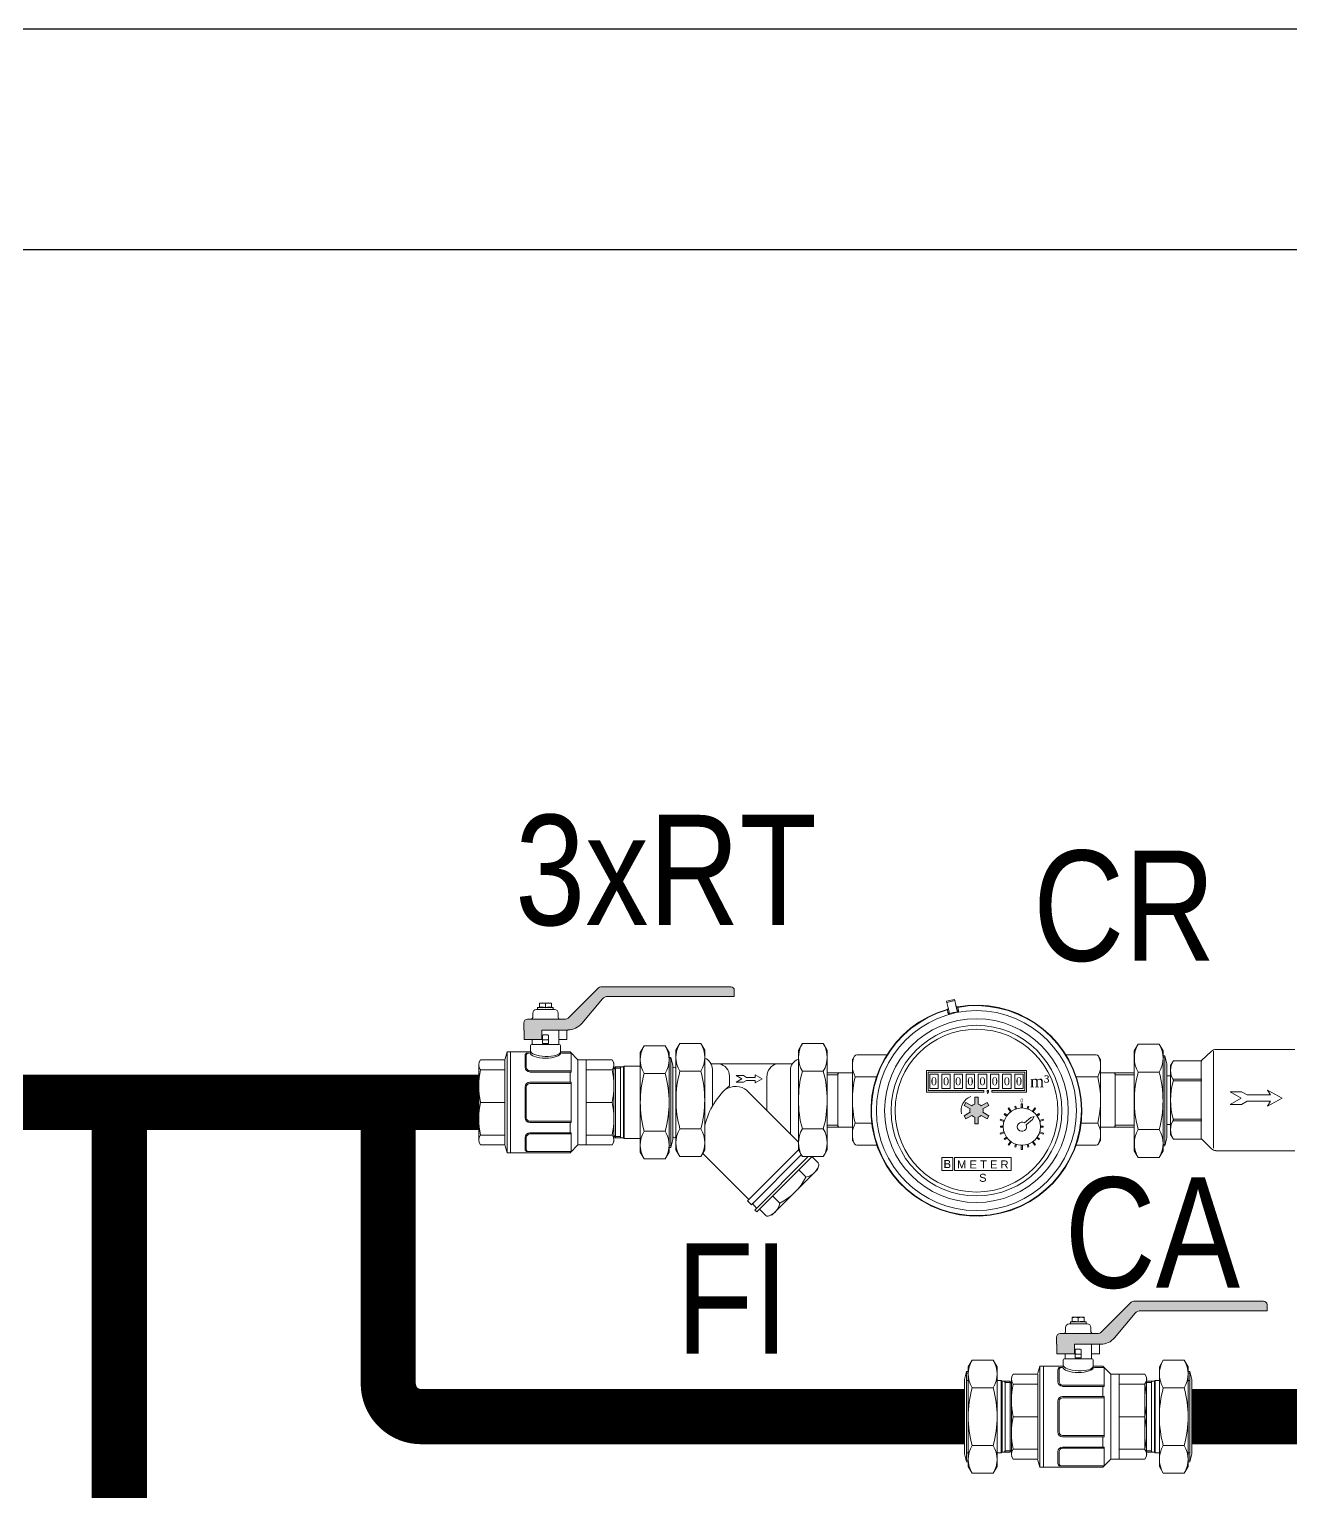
# Model space of a CAD drawing. Extents: x 2569 to 19597, y 1825 to 16548.
# Drawn here: x 16398 to 17542, y 11726 to 13052 of the extents above; entities that cross this region are included whole.
import ezdxf

# ---------------------------------------------------------------- set-up
doc = ezdxf.new("R2010")
doc.units = 0
doc.linetypes.add('AM_ISO08W050', pattern=[18, 12, -1.5, 3, -1.5])
for name, color, linetype, lineweight in [('SAN-MC-COLD WATER', 5, 'Continuous', 30), ('SAN-MC-RAIN WATER', 106, 'PLUVIALA_LINE', 13), ('SAN-MC-TEXT', 7, 'Continuous', 5), ('SAN-MC-VALVE', 7, 'Continuous', 5)]:
    doc.layers.add(name, color=color, linetype=linetype, lineweight=lineweight)
doc.styles.get("Standard").update_dxf_attribs({"font": 'arial.ttf'})
doc.styles.add('Text 100', font='ARIALN.TTF', dxfattribs={"height": 100})
doc.linetypes.add('PLUVIALA_LINE', pattern='A,300,-100,["P",Standard,S=0.5,R=0,X=-2,Y=-1],-120', length=520)

# ---------------------------------------------------------------- blocks, each defined once
blk = doc.blocks.new('A$C94b1f365')
at = {"layer": 'SAN-MC-VALVE', "lineweight": 5}
h = blk.add_hatch(color=1, dxfattribs=at)
h.dxf.hatch_style = 1
h.paths.add_polyline_path([(41.1, 56.9), (40.8, 72.2), (41.1, 73.4), (41.5, 74.1), (42.2, 74.8), (42.5, 75), (43.3, 75.3), (44.1, 75.4), (78.6, 75.4), (79.9, 75.7), (81, 76.4), (108.4, 103.9), (109.5, 104.6), (110.7, 104.8), (228.4, 104.8), (230.7, 103.9), (231.6, 101.6), (231.6, 96.1), (117, 96.1), (115.5, 95.9), (114.3, 95.5), (113, 94.8), (112, 93.8), (93.3, 71.5), (90.6, 68.9), (89.3, 68), (87.7, 67.2), (85.2, 66.3), (82.8, 65.8), (80.8, 65.6), (57.1, 65.6), (57.1, 56.9)])
h = blk.add_hatch(color=5, dxfattribs=at)
h.dxf.hatch_style = 1
h.paths.add_polyline_path([(462.5, -2.8), (460.9, -0.1), (455.5, -3.2, 0.131031), (452.8, -1.6), (452.8, 4.6), (449.7, 4.6), (449.7, -1.6, 0.131031), (447, -3.2), (441.6, -0.1), (440, -2.8), (445.4, -5.9, 0.131031), (445.4, -9), (440, -12.2), (441.6, -14.9), (447, -11.8, 0.131031), (449.7, -13.3), (449.7, -19.6), (452.8, -19.6), (452.8, -13.3, 0.131031), (455.5, -11.8), (460.9, -14.9), (462.5, -12.2), (457.1, -9, 0.131031), (457.1, -5.9)])
at = {"layer": 'SAN-MC-VALVE', "linetype": 'Continuous', "lineweight": 5}
for p, q in [((81, 76.4), (108.4, 103.9)), ((112, 93.8), (93.3, 71.5)), ((110.7, 104.8), (228.4, 104.8)), ((117, 96.1), (231.6, 96.1)), ((231.3, 96.1), (231.6, 96.4)), ((231.6, 96.1), (231.6, 101.6)), ((49, 77.1), (49, 80.9)), ((52.2, 84.2), (68.6, 84.2)), ((55, 86.3), (53.3, 85.9)), ((53.3, 85.9), (67.5, 85.9)), ((53.3, 84.4), (53.3, 85.9)), ((53.5, 84.2), (53.3, 84.4)), ((54.3, 84.2), (53.5, 84.4)), ((53.5, 84.4), (53.5, 84.2)), ((55.8, 84.2), (54.3, 84.4)), ((54.3, 84.4), (54.3, 84.2)), ((55, 86.3), (55, 90.1)), ((55, 90.1), (65.8, 90.1)), ((55.8, 84.4), (55.8, 84.2)), ((58, 84.2), (55.9, 84.4)), ((60.4, 84.2), (58, 84.4)), ((58, 84.4), (58, 84.2)), ((60.4, 85.9), (60.4, 89.7)), ((60.4, 84.4), (60.4, 84.2)), ((62.8, 84.2), (60.4, 84.4)), ((65, 84.2), (62.8, 84.4)), ((62.8, 84.4), (62.8, 84.2)), ((66.5, 84.2), (65, 84.4)), ((65, 84.4), (65, 84.2)), ((65.8, 86.3), (65.8, 90.1)), ((65.8, 86.3), (67.5, 85.9)), ((67.3, 84.2), (66.5, 84.4)), ((66.5, 84.4), (66.5, 84.2)), ((67.5, 84.2), (67.3, 84.4)), ((67.3, 84.4), (67.3, 84.2)), ((67.5, 84.2), (67.5, 85.9)), ((71.8, 77.1), (71.8, 80.9)), ((40.8, 65.6), (40.8, 72.2)), ((44.1, 75.4), (78.6, 75.4)), ((41.1, 65.6), (40.8, 65.6)), ((41.1, 65.6), (41.1, 56.9)), ((41.1, 56.9), (57.1, 56.9)), ((48.4, 52.6), (48.4, 56.9)), ((57.1, 56.9), (57.1, 65.6)), ((57.1, 65.6), (80.8, 65.6)), ((57.7, 53.4), (57.7, 60.5)), ((57.7, 53.4), (63.1, 53.4)), ((62.6, 61.1), (58.2, 61.1)), ((58.2, 56.8), (62.6, 56.8)), ((63.1, 53.4), (63.1, 60.5)), ((72.4, 52.6), (72.4, 65.6)), ((79.8, 56.9), (72.4, 56.9)), ((79.8, 65.6), (79.8, 56.9)), ((182.3, 53.5), (178.7, 47.3)), ((182.3, 53.5), (201.3, 53.5)), ((201.3, 53.5), (204.9, 47.3)), ((293.3, 53.5), (289.8, 47.3)), ((293.3, 53.5), (312.4, 53.5)), ((312.4, 53.5), (315.9, 47.3)), ((25.6, 45.7), (23.9, 39.4)), ((25.6, -45.7), (25.6, 45.7)), ((45.7, 45.7), (25.6, 45.7)), ((28.8, 45.7), (28.8, -45.7)), ((41.9, 42.5), (41.9, 31.9)), ((43, 42.5), (43, 31.9)), ((45.2, 44.6), (45.7, 44.6)), ((46.8, 45.7), (46.8, 51.5)), ((47.9, 52.6), (72.9, 52.6)), ((74, 45.7), (74, 51.5)), ((75.1, 45.7), (82.7, 45.7)), ((75.1, 44.6), (83.8, 44.6)), ((82.7, 45.7), (89.8, 38.6)), ((83.8, 44.6), (83.8, 27.5)), ((149.9, 51.3), (146.4, 45.2)), ((146.4, 45.2), (146.4, -45.2)), ((168.9, 51.3), (149.9, 51.3)), ((168.9, 51.3), (172.5, 45.2)), ((172.5, 45.2), (172.5, -45.2)), ((172.5, 40.8), (174, 40.8)), ((174, 40.8), (174, -39.5)), ((174, 40.8), (175.9, 33.6)), ((178.7, -43), (178.7, 47.3)), ((201, 40.8), (200.9, 40.8)), ((204.9, -43), (204.9, 47.3)), ((289.8, -43), (289.8, 47.3)), ((315.9, -43), (315.9, 47.3)), ((597.9, 52.7), (594.3, 46.6)), ((594.3, 46.6), (594.3, -43.8)), ((616.9, 52.7), (597.9, 52.7)), ((616.9, 52.7), (620.5, 46.6)), ((620.5, 46.6), (620.5, -43.8)), ((620.5, 42.2), (621.9, 42.2)), ((622.3, 40.9), (620.5, 40.9)), ((621.9, 42.2), (621.9, -38.1)), ((621.9, 42.2), (623.9, 35)), ((655, 37.7), (664.5, 46.5)), ((666.1, 46.5), (666.1, -41.5)), ((668.3, 48), (740, 48)), ((0, 35.9), (1.6, 38.6)), ((22.9, 38.6), (1.6, 38.6)), ((1.6, 29.6), (23.7, 29.6)), ((23.7, -38.6), (23.7, 38.6)), ((46.3, 28.6), (83.8, 28.6)), ((46.3, 27.5), (83.8, 27.5)), ((82.7, 27.5), (82.7, 18.2)), ((89.8, 38.6), (120.9, 38.6)), ((89.8, -38.6), (89.8, 38.6)), ((97.4, -38.6), (97.4, 38.6)), ((120.9, 29.6), (97.4, 29.6)), ((122.5, 35.9), (120.9, 38.6)), ((122.5, 35.9), (122.5, -35.9)), ((123.9, 32.2), (122.5, 29.8)), ((128.4, 31), (123.2, 31)), ((123.9, 32.2), (123.9, -32.2)), ((123.9, 32.2), (131.1, 32.2)), ((128.4, 32.2), (128.4, -32.2)), ((128.4, 31), (129.1, 32.2)), ((131.8, 32.9), (131.1, 32.2)), ((131.1, 32.2), (131.1, -32.2)), ((131.8, 32.9), (131.8, -32.9)), ((131.8, 32.9), (146.4, 32.9)), ((174.3, 39.5), (172.5, 39.5)), ((175.9, 33.6), (175.9, -33.6)), ((178.7, 34.8), (179.5, 34.8)), ((182.3, 28.2), (201.3, 28.2)), ((210.7, 34.8), (284.2, 34.8)), ((211.8, -3.6), (211.8, 30)), ((282.5, -28.7), (282.5, 29)), ((289.8, 39.3), (289.8, 39.3)), ((289.8, 34.8), (290.5, 34.8)), ((293.3, 28.2), (312.4, 28.2)), ((315.1, 34.8), (315.9, 34.8)), ((616.9, 27.5), (597.9, 27.5)), ((623.9, 35), (623.9, -32.2)), ((629.8, 37.7), (627.3, 33.5)), ((627.3, 33.5), (627.3, -29.2)), ((629.7, 37.7), (629.7, 37.7)), ((629.8, 37.7), (655.5, 37.7)), ((655, 37.7), (655, -33.4)), ((41.9, -13.9), (41.9, 13.9)), ((43, -13.9), (43, 13.9)), ((46.3, 18.2), (83.8, 18.2)), ((46.3, 17.1), (83.8, 17.1)), ((83.8, -18.2), (83.8, 18.2)), ((168.9, 26.1), (149.9, 26.1)), ((227.2, 15), (227.2, 23.9)), ((261.3, -7.5), (261.3, 23.9)), ((623.9, 24.2), (628, 24.2)), ((629.8, 21), (655.5, 21)), ((629.8, 19.4), (655.5, 19.4)), ((1.6, 0), (23.7, 0)), ((97.4, 0), (120.9, 0)), ((46.3, -17.1), (83.8, -17.1)), ((46.3, -18.2), (83.8, -18.2)), ((82.7, -27.5), (82.7, -18.2)), ((168.9, -26.1), (149.9, -26.1)), ((182.3, -24), (201.3, -24)), ((293.3, -24), (312.4, -24)), ((616.9, -24.7), (597.9, -24.7)), ((623.9, -20.1), (628, -20.1)), ((629.8, -15.2), (655.5, -15.2)), ((629.8, -16.7), (655.5, -16.7)), ((0, -35.9), (1.6, -38.6)), ((1.6, -29.6), (23.7, -29.6)), ((22.9, -38.6), (1.6, -38.6)), ((25.6, -45.7), (23.9, -39.4)), ((41.9, -42.5), (41.9, -31.9)), ((43, -42.5), (43, -31.9)), ((46.3, -27.5), (83.8, -27.5)), ((46.3, -28.6), (83.8, -28.6)), ((82.7, -45.7), (89.8, -38.6)), ((83.8, -44.6), (83.8, -27.5)), ((89.8, -38.6), (120.9, -38.6)), ((120.9, -29.6), (97.4, -29.6)), ((122.5, -35.9), (120.9, -38.6)), ((123.9, -32.2), (122.5, -29.8)), ((128.4, -31), (123.2, -31)), ((123.9, -32.2), (131.1, -32.2)), ((128.4, -31), (129.1, -32.2)), ((131.8, -32.9), (131.1, -32.2)), ((131.8, -32.9), (146.4, -32.9)), ((174.3, -39.5), (172.5, -39.5)), ((174, -40.8), (175.9, -33.6)), ((622.3, -38.1), (620.5, -38.1)), ((620.5, -39.4), (621.9, -39.4)), ((621.9, -39.4), (623.9, -32.2)), ((629.8, -33.5), (627.3, -29.2)), ((629.8, -33.5), (655.5, -33.5)), ((655.5, -33.5), (664.5, -42.2)), ((82.7, -45.7), (25.6, -45.7)), ((45.2, -44.6), (83.8, -44.6)), ((149.9, -51.3), (146.4, -45.2)), ((168.9, -51.3), (149.9, -51.3)), ((168.9, -51.3), (172.5, -45.2)), ((172.5, -40.8), (174, -40.8)), ((182.3, -49.2), (178.7, -43)), ((182.3, -49.2), (201.3, -49.2)), ((201.3, -49.2), (204.9, -43)), ((293.3, -49.2), (289.8, -43)), ((293.3, -49.2), (312.4, -49.2)), ((307.7, -54.9), (302, -49.2)), ((312.4, -49.2), (315.9, -43)), ((597.9, -49.9), (594.3, -43.8)), ((616.9, -49.9), (597.9, -49.9)), ((616.9, -49.9), (620.5, -43.8)), ((668.4, -43.8), (740, -43.8)), ((266, -102), (307.2, -60.9)), ((296.7, -67.7), (290.1, -61.1)), ((308.2, -57), (307.2, -60.9)), ((248, -91.5), (252.1, -96.2)), ((272.9, -91.5), (266.3, -84.9)), ((260.1, -102.5), (254.4, -96.8)), ((262.2, -103.1), (266, -102))]:
    blk.add_line(p, q, dxfattribs=at)
at = {"layer": 'SAN-MC-VALVE', "color": 7, "linetype": 'AM_ISO08W050', "lineweight": 5}
for q in [(424.2, 91.8), (431.5, 92.3)]:
    blk.add_line((431.3, 93.4), q, dxfattribs=at)
at = {"layer": 'SAN-MC-VALVE', "color": 7, "lineweight": 5}
for p, q in [((424.5, 90.6), (424.2, 91.8)), ((424.5, 90.6), (431.5, 92.3)), ((424.5, 90.6), (426.5, 82.1)), ((433.5, 83.8), (431.5, 92.3)), ((340.7, 42), (339.1, 39.3)), ((370.3, 43.2), (342.8, 43.2)), ((532.2, 43.2), (559.7, 43.2)), ((561.8, 42), (563.4, 39.3)), ((338.7, 26.9), (315.9, 26.9)), ((325.4, 26.9), (325.4, -22.5)), ((326.5, 26.9), (325.4, 25)), ((338.7, -33.9), (338.7, 38.3)), ((563.7, -33.9), (563.7, 38.3)), ((563.7, 26.9), (594.3, 26.9)), ((576, 26.9), (577, 25)), ((577, 26.9), (577, -22.5)), ((325.4, 25), (315.9, 25)), ((360.8, 23.3), (341.4, 23.3)), ((541.7, 23.3), (561.1, 23.3)), ((577, 25), (594.3, 25)), ((477, -10.2), (476.4, -11)), ((478.4, -12.4), (476.4, -11)), ((477, -10.2), (479, -11.7)), ((479.9, -5.7), (480.7, -5.1)), ((482, -8.6), (479.9, -5.7)), ((480.7, -5.1), (482.8, -8)), ((486.8, -3.4), (485.9, -3.7)), ((486.7, -6.1), (485.9, -3.7)), ((486.8, -3.4), (487.6, -5.8)), ((491.9, -1.4), (492.9, -1.4)), ((491.9, -5.1), (491.9, -1.4)), ((492.9, -1.4), (492.9, -5.1)), ((497.1, -5.8), (497.9, -3.4)), ((498.8, -3.7), (497.9, -3.4)), ((498.8, -3.7), (498.1, -6.1)), ((501.9, -8), (504.1, -5.1)), ((504.8, -5.7), (502.7, -8.6)), ((504.1, -5.1), (504.8, -5.7)), ((505.8, -11.7), (507.7, -10.2)), ((508.3, -11), (506.3, -12.4)), ((508.3, -11), (507.7, -10.2)), ((325.4, -20.7), (315.9, -20.7)), ((338.7, -22.5), (315.9, -22.5)), ((326.5, -22.5), (325.4, -20.7)), ((356.4, -18.9), (341.4, -18.9)), ((472.7, -16.1), (473, -15.2)), ((476.1, -17.2), (472.7, -16.1)), ((473, -15.2), (476.4, -16.3)), ((473, -21.5), (473, -22.5)), ((473, -21.5), (475.4, -21.5)), ((475.4, -22.5), (473, -22.5)), ((508.3, -16.3), (511.8, -15.2)), ((512.1, -16.1), (508.6, -17.2)), ((509.3, -21.5), (511.7, -21.5)), ((511.7, -22.5), (509.3, -22.5)), ((511.7, -22.5), (511.7, -21.5)), ((511.8, -15.2), (512.1, -16.1)), ((546.1, -18.9), (561.1, -18.9)), ((563.7, -22.5), (594.3, -22.5)), ((576, -22.5), (577, -20.7)), ((577, -20.7), (594.3, -20.7)), ((340.7, -37.7), (339.1, -34.9)), ((361, -38.9), (342.8, -38.9)), ((472.7, -27.9), (476.1, -26.8)), ((473, -28.8), (472.7, -27.9)), ((476.4, -27.7), (473, -28.8)), ((476.4, -33), (478.4, -31.6)), ((476.4, -33), (477, -33.8)), ((479, -32.3), (477, -33.8)), ((479.9, -38.4), (482, -35.4)), ((480.7, -38.9), (479.9, -38.4)), ((482.8, -36), (480.7, -38.9)), ((485.9, -40.3), (486.7, -38)), ((487.6, -38.3), (486.8, -40.6)), ((491.9, -42.6), (491.9, -38.9)), ((492.9, -38.9), (492.9, -42.6)), ((497.9, -40.6), (497.1, -38.3)), ((498.1, -38), (498.8, -40.3)), ((504.1, -38.9), (501.9, -36)), ((502.7, -35.4), (504.8, -38.4)), ((504.8, -38.4), (504.1, -38.9)), ((507.7, -33.8), (505.8, -32.3)), ((506.3, -31.6), (508.3, -33)), ((507.7, -33.8), (508.3, -33)), ((511.8, -28.8), (508.3, -27.7)), ((508.6, -26.8), (512.1, -27.9)), ((512.1, -27.9), (511.8, -28.8)), ((541.5, -38.9), (559.7, -38.9)), ((561.8, -37.7), (563.4, -34.9)), ((485.9, -40.3), (486.8, -40.6)), ((492.9, -42.6), (491.9, -42.6)), ((497.9, -40.6), (498.8, -40.3))]:
    blk.add_line(p, q, dxfattribs=at)
at = {"layer": 'SAN-MC-VALVE', "lineweight": 5}
for p, q in [((0, 34.1), (0, -34.1)), ((238.4, 21.3), (233.3, 24.3)), ((240, 24.3), (233.3, 24.3)), ((233.3, 18.4), (238.4, 21.3)), ((240, 18.4), (233.3, 18.4)), ((242.6, 22.7), (240, 24.3)), ((242.6, 19.9), (240, 18.4)), ((250.5, 22.7), (242.6, 22.7)), ((250.5, 19.9), (242.6, 19.9)), ((250.5, 25), (250.5, 22.7)), ((256.8, 21.3), (250.5, 25)), ((256.8, 21.3), (250.5, 17.7)), ((250.5, 17.7), (250.5, 19.9)), ((691.4, 3.9), (681.3, 9.7)), ((691.6, 9.7), (681.3, 9.7)), ((681.3, -1.9), (691.4, 3.9)), ((696.8, 6.7), (691.6, 9.7)), ((696.8, 1.1), (691.6, -1.9)), ((717.9, 6.7), (696.8, 6.7)), ((717.9, 1.1), (696.8, 1.1)), ((715, 11.2), (717.9, 6.7)), ((728.3, 3.9), (715, 11.2)), ((728.3, 3.9), (715, -3.4)), ((715, -3.4), (717.9, 1.1)), ((691.6, -1.9), (681.3, -1.9))]:
    blk.add_line(p, q, dxfattribs=at)
at = {"layer": 'SAN-MC-VALVE', "color": 7, "lineweight": 5}
for points in [[(424.8, 84.3), (424.8, 84.3), (424.8, 84.3), (424.8, 84.3), (424.8, 84.3), (424.8, 84.3), (424.8, 84.3), (424.8, 84.3), (424.8, 84.3), (424.8, 84.3), (424.8, 84.3), (424.8, 84.3), (424.8, 84.2), (424.8, 84.2), (424.8, 84.2), (424.8, 84.2), (424.8, 84.2), (424.8, 84.1), (424.8, 84.1), (424.8, 84.1), (424.8, 84.1), (424.8, 84.1), (424.8, 84), (424.8, 84), (424.8, 84)], [(424.8, 84), (424.9, 83.5), (425, 83.2), (425.1, 83), (425.1, 82.7), (425.2, 82.6), (425.2, 82.4), (425.2, 82.2), (425.3, 82.1), (425.3, 81.8), (425.4, 81.6), (425.5, 81.3), (425.5, 81), (425.6, 80.8), (425.6, 80.5), (425.7, 80.4), (425.7, 80.2)], [(425.7, 80.2), (425.8, 80.2), (425.9, 80.3), (426, 80.3), (426, 80.4), (426.1, 80.4), (426.2, 80.5), (426.2, 80.6), (426.3, 80.7), (426.3, 80.7), (426.4, 80.8), (426.4, 80.9), (426.4, 81), (426.5, 81.1), (426.5, 81.2), (426.5, 81.3), (426.5, 81.4), (426.5, 81.5), (426.5, 81.6), (426.5, 81.7), (426.5, 81.8), (426.5, 81.8), (426.5, 81.9), (426.5, 82), (426.5, 82.1)], [(433.5, 83.8), (433.6, 83.7), (433.6, 83.6), (433.6, 83.5), (433.7, 83.4), (433.7, 83.3), (433.7, 83.2), (433.8, 83.1), (433.9, 83), (433.9, 82.9), (434, 82.9), (434, 82.8), (434.1, 82.7), (434.2, 82.7), (434.2, 82.6), (434.3, 82.6), (434.4, 82.5), (434.5, 82.5), (434.5, 82.4), (434.6, 82.4), (434.7, 82.4), (434.8, 82.4), (434.9, 82.4), (435, 82.4), (435.1, 82.4)], [(434.2, 86.2), (434.2, 86.2), (434.2, 86.2), (434.1, 86.2), (434.1, 86.3), (434.1, 86.3), (434.1, 86.3), (434.1, 86.3), (434.1, 86.4), (434.1, 86.4), (434.1, 86.4), (434.1, 86.4), (434.1, 86.4), (434.1, 86.4), (434.1, 86.5), (434.1, 86.5), (434.1, 86.5), (434.1, 86.5), (434.1, 86.5), (434.1, 86.5), (434.1, 86.5), (434.1, 86.5), (434.1, 86.5), (434.1, 86.5), (434.1, 86.5)], [(435.1, 82.4), (435, 82.5), (435, 82.7), (434.9, 83), (434.9, 83.2), (434.8, 83.5), (434.7, 83.8), (434.7, 84), (434.6, 84.3), (434.6, 84.4), (434.5, 84.6), (434.5, 84.8), (434.5, 84.9), (434.4, 85.2), (434.3, 85.4), (434.3, 85.7), (434.2, 86.2)]]:
    blk.add_lwpolyline(points, dxfattribs=at)
for points in [[(495.1, 27.3), (495.1, 10.9), (465.2, 10.9), (465.2, 9.4), (496.6, 9.4), (496.6, 28.8), (405.9, 28.8), (405.9, 9.4), (457.9, 9.4), (457.9, 10.9), (407.3, 10.9), (407.3, 27.3)], [(408.9, 25.7), (408.9, 12.6), (416.5, 12.6), (416.5, 25.7)], [(419.9, 12.6), (427.5, 12.6), (427.5, 25.7), (419.9, 25.7)], [(430.9, 12.6), (438.5, 12.6), (438.5, 25.7), (430.9, 25.7)], [(441.9, 12.6), (449.5, 12.6), (449.5, 25.7), (441.9, 25.7)], [(452.9, 12.6), (460.6, 12.6), (460.6, 25.7), (452.9, 25.7)], [(463.9, 12.6), (471.6, 12.6), (471.6, 25.7), (463.9, 25.7)], [(474.9, 12.6), (482.6, 12.6), (482.6, 25.7), (474.9, 25.7)], [(419.8, -50.1), (419.8, -61.7), (429.9, -61.7), (429.9, -50.1)], [(482.7, -61.7), (482.7, -50.1), (431.2, -50.1), (431.2, -61.7)]]:
    blk.add_lwpolyline(points, close=True, dxfattribs=at)
at = {"layer": 'SAN-MC-VALVE', "color": 1, "lineweight": 5}
blk.add_lwpolyline([(486, 12.6), (493.6, 12.6), (493.6, 25.7), (486, 25.7)], close=True, dxfattribs=at)
at = {"layer": 'SAN-MC-VALVE', "linetype": 'Continuous', "lineweight": 5}
for points in [[(289.8, -36), (243.2, 10.6)], [(202.9, -46.1), (244.9, -88.1)], [(290.5, -42.5), (243.7, -89.3), (247.2, -92.8), (292.4, -47.6)], [(298.7, -49.2), (250.3, -97.6), (252.1, -99.4), (302.3, -49.2)]]:
    blk.add_lwpolyline(points, dxfattribs=at)
at = {"layer": 'SAN-MC-VALVE', "color": 7, "lineweight": 5}
blk.add_lwpolyline([(446, 5.4, 0.360305), (437.6, -10.3)], format="xyb", dxfattribs=at)
for points in [[(460.9, -14.9), (462.5, -12.2), (457.1, -9, 0.131031), (457.1, -5.9), (462.5, -2.8), (460.9, -0.1), (455.5, -3.2, 0.131031), (452.8, -1.6), (452.8, 4.6), (449.7, 4.6), (449.7, -1.6, 0.131031), (447, -3.2), (441.6, -0.1), (440, -2.8), (445.4, -5.9, 0.131031), (445.4, -9), (440, -12.2), (441.6, -14.9), (447, -11.8, 0.131031), (449.7, -13.3), (449.7, -19.6), (452.8, -19.6), (452.8, -13.3, 0.131031), (455.5, -11.8)], [(460.8, 10.9), (460.8, 9.4), (461.8, 9.4, -0.177847), (461.3, 8), (461.5, 8, 0.19002), (462.2, 9.4), (462.2, 10.9)], [(502, -15.5), (503.5, -12.7), (500.5, -13.6), (494.7, -18.5, 6.854102), (496.3, -20.3)]]:
    blk.add_lwpolyline(points, format="xyb", close=True, dxfattribs=at)
for centre, radius in [((451.2, -7.5), 90.7), ((451.2, -7.5), 83.3), ((451.2, -7.5), 77.4), ((451.2, -7.5), 73.8), ((492.4, -22), 16.9)]:
    blk.add_circle(centre, radius, dxfattribs=at)
at = {"layer": 'SAN-MC-VALVE', "linetype": 'Continuous', "lineweight": 5}
for centre, radius, start, end in [((110.7, 101.6), 3.27, 90, 134.9999), ((117, 89.6), 6.53, 90, 140.0001), ((228.4, 101.6), 3.27, 0, 90), ((52.2, 80.9), 3.27, 90, 180), ((56.9, 74.3), 12.2, 73.0712, 106.9288), ((57.7, 80.2), 9.92, 74.0201, 105.9799), ((63.1, 80.2), 9.92, 74.0201, 105.9799), ((63.9, 74.3), 12.1, 72.983, 107.017), ((68.6, 80.9), 3.27, 0, 90), ((44.1, 72.2), 3.27, 90, 180), ((47.3, 77.1), 1.63, 270, 0), ((73.5, 77.1), 1.63, 180, 270), ((78.6, 78.7), 3.27, 270, 314.9996), ((80.8, 82), 16.3, 270, 320), ((58.2, 60.5), 0.544, 90, 180), ((58.2, 57.3), 0.544, 180, 270), ((62.6, 60.5), 0.544, 0, 90), ((62.6, 57.3), 0.544, 270, 0), ((202.9, 40.8), 24.2, 148.5878, 211.4122), ((180.6, 40.8), 24.2, 328.5878, 31.4122), ((314, 40.8), 24.2, 148.5878, 211.4122), ((291.7, 40.8), 24.2, 328.5878, 31.4122), ((44.1, 42.5), 2.18, 90, 180), ((45.2, 42.5), 2.18, 90, 180), ((45.7, 46.8), 1.09, 270, 0), ((45.7, 45.7), 1.09, 270, 0), ((47.9, 51.5), 1.09, 90, 180), ((72.9, 51.5), 1.09, 0, 90), ((75.1, 46.8), 1.09, 180, 270), ((75.1, 45.7), 1.09, 180, 270), ((170.6, 38.7), 24.2, 148.5878, 211.4122), ((148.3, 38.7), 24.2, 328.5878, 31.4122), ((200.9, 30), 10.9, 0, 68.7818), ((618.6, 40.1), 24.2, 148.5878, 211.4122), ((596.2, 40.1), 24.2, 328.5878, 31.4122), ((668.3, 42.4), 5.63, 90, 132.8475), ((7.3, 34.1), 7.33, 141.7703, 218.2297), ((70.4, 14.8), 70.4, 167.8706, 192.1294), ((22.9, 39.7), 1.09, 270, 344.9998), ((46.3, 31.9), 4.35, 180, 270), ((46.3, 31.9), 3.27, 180, 270), ((115.3, 34.1), 7.19, 320.9211, 39.0789), ((53.7, 14.8), 68.8, 347.5816, 12.4184), ((177.3, 30.6), 1.43, 0, 180), ((276.4, 2.1), 97.6, 164.5036, 195.4964), ((107.2, 2.1), 97.6, 344.5036, 15.4964), ((216.1, 23.8), 11.2, 0.5631, 80.4196), ((272.8, 23.7), 11.5, 104.1951, 178.7722), ((293.4, 29), 10.9, 109.3511, 180), ((387.4, 2.1), 97.6, 164.5036, 195.4964), ((218.3, 2.1), 97.6, 344.5036, 15.4964), ((692, 1.4), 97.6, 164.5036, 195.4964), ((522.8, 1.4), 97.6, 344.5036, 15.4964), ((644.1, 29), 16.8, 148.5878, 211.4122), ((46.3, 13.9), 4.35, 90, 180), ((46.3, 13.9), 3.27, 90, 180), ((244, 0), 97.6, 164.5036, 195.4964), ((74.9, 0), 97.6, 344.5036, 15.4964), ((271.2, -37.2), 68.3, 130.1157, 166.331), ((232.7, -1.8), 16.3, 49.7083, 124.1112), ((695, 2.1), 67.7, 164.5036, 195.4964), ((53.7, -14.8), 68.8, 347.5816, 12.4184), ((70.4, -14.8), 70.4, 167.8706, 192.1294), ((46.3, -13.9), 4.35, 180, 270), ((46.3, -13.9), 3.27, 180, 270), ((170.6, -38.7), 24.2, 148.5878, 211.4122), ((148.3, -38.7), 24.2, 328.5878, 31.4122), ((202.9, -36.6), 24.2, 148.5878, 211.4122), ((180.6, -36.6), 24.2, 328.5878, 31.4122), ((314, -36.6), 24.2, 148.5878, 211.4122), ((291.7, -36.6), 24.2, 328.5878, 31.4122), ((618.6, -37.3), 24.2, 148.5878, 211.4122), ((596.2, -37.3), 24.2, 328.5878, 31.4122), ((644.1, -24.7), 16.8, 148.5878, 211.4122), ((7.3, -34.1), 7.33, 141.7703, 218.2297), ((22.9, -39.7), 1.09, 15.0002, 90), ((46.3, -31.9), 4.35, 90, 180), ((46.3, -31.9), 3.27, 90, 180), ((115.3, -34.1), 7.19, 320.9211, 39.0789), ((177.3, -30.6), 1.43, 180, 0), ((44.1, -42.5), 2.18, 180, 270), ((45.2, -42.5), 2.18, 180, 270), ((668.4, -38.1), 5.63, 225.855, 270), ((293.9, -53.1), 14.9, 280.6158, 340.6158), ((306.1, -56.5), 2.18, 345, 45), ((247.3, -42.1), 55.6, 297.412, 332.588), ((258.3, -88.8), 14.9, 289.3842, 349.3842), ((261.7, -101), 2.18, 225, 285)]:
    blk.add_arc(centre, radius, start, end, dxfattribs=at)
at = {"layer": 'SAN-MC-VALVE', "color": 7, "lineweight": 5}
for centre, radius, start, end in [((451.2, -7.5), 95.6, 106.0856, 100.3537), ((451.2, -7.5), 95.2, 106.1068, 100.3325), ((424.4, 85.5), 1.21, 286.0856, 13.2196), ((451.2, -7.5), 91.3, 100.2109, 106.2284), ((433.8, 87.7), 1.21, 193.2196, 280.3537), ((359.1, 33.3), 20.4, 153.4265, 209.3492), ((342.8, 40.8), 2.42, 90, 150), ((559.7, 40.8), 2.42, 30, 90), ((543.4, 33.3), 20.4, 330.6508, 26.5735), ((331.6, 39.7), 7.26, 348.8959, 350.3873), ((341.2, 38.1), 2.42, 150, 170.3873), ((561.3, 38.1), 2.42, 9.6127, 30), ((570.9, 39.7), 7.26, 189.6127, 191.1041), ((425.1, 2.2), 86.4, 165.8667, 194.1333), ((477.4, 2.2), 86.4, 345.8667, 14.1332), ((359.1, -28.9), 20.4, 150.6508, 206.5735), ((543.4, -28.9), 20.4, 333.4265, 29.3492), ((331.6, -35.3), 7.26, 9.6127, 11.1041), ((341.2, -33.7), 2.42, 189.6127, 210), ((342.8, -36.5), 2.42, 210, 270), ((559.7, -36.5), 2.42, 270, 330), ((561.3, -33.7), 2.42, 330, 350.3873), ((570.9, -35.3), 7.26, 168.8959, 170.3873)]:
    blk.add_arc(centre, radius, start, end, dxfattribs=at)
for centre, major_axis, start_param, end_param in [((424.6, 84.8), (1.18, 0.28), 4.748013, 6.283185), ((434, 87), (-1.18, -0.28), 0, 1.535173)]:
    blk.add_ellipse(centre, major_axis=major_axis, ratio=0.706658, start_param=start_param, end_param=end_param, dxfattribs=at)
at = {"layer": 'SAN-MC-VALVE', "linetype": 'Continuous', "lineweight": 5}
for centre, major_axis, ratio in [((60.4, 45), (13.9, 0), 0.355391), ((60.4, 46.3), (13.6, -0.5), 0.343041)]:
    blk.add_ellipse(centre, major_axis=major_axis, ratio=ratio, start_param=3.141593, end_param=6.283185, dxfattribs=at)
at = {"layer": 'SAN-MC-VALVE', "color": 7, "lineweight": 5, "attachment_point": 5}
for s, insert, char_height, width in [('{\\fBookman Old Style|b0|i0|c0|p18;0}', (412.7, 19.1), 7.258, 7.62), ('{\\fBookman Old Style|b0|i0|c0|p18;0}', (423.7, 19.1), 7.258, 7.62), ('{\\fBookman Old Style|b0|i0|c0|p18;0}', (434.7, 19.1), 7.258, 7.62), ('{\\fBookman Old Style|b0|i0|c0|p18;0}', (445.7, 19.1), 7.258, 7.62), ('{\\fBookman Old Style|b0|i0|c0|p18;0}', (456.7, 19.1), 7.258, 7.62), ('{\\fBookman Old Style|b0|i0|c0|p18;0}', (467.8, 19.1), 7.258, 7.62), ('{\\fBookman Old Style|b0|i0|c0|p18;0}', (478.8, 19.1), 7.258, 7.62), ('{\\fBookman Old Style|b0|i0|c0|p18;m\\fBookman Old Style|b0|i0|c0|p16;³}', (508.6, 19.1), 10.886, 19.354), ('{\\fBookman Old Style|b0|i0|c0|p18;0}', (492.4, 1.6), 3.629, 4.838), ('{\\fArial|b0|i0|c0|p34;B}', (424.8, -55.9), 7.258, 7.62), ('{\\fArial|b0|i0|c0|p34;M E T E R S}', (457, -62.4), 7.258, 48.384)]:
    blk.add_mtext(s, dxfattribs=dict(at, insert=insert, char_height=char_height, width=width))
at = {"layer": 'SAN-MC-VALVE', "color": 1, "lineweight": 5, "insert": (489.8, 19.1), "char_height": 7.258, "width": 7.62, "attachment_point": 5}
blk.add_mtext('{\\fBookman Old Style|b0|i0|c0|p18;0}', dxfattribs=at)
blk = doc.blocks.new('Robinet Sfera')
at = {"layer": 'SAN-MC-VALVE'}
h = blk.add_hatch(color=1, dxfattribs=at)
h.dxf.hatch_style = 1
h.paths.add_polyline_path([(139218.8, -108600.9), (139219.2, -108579.2), (139218.9, -108577.4), (139218.3, -108576.4), (139217.2, -108575.4), (139216.8, -108575.1), (139215.7, -108574.7), (139214.6, -108574.5), (139165.2, -108574.5), (139163.4, -108574.2), (139161.9, -108573.1), (139122.6, -108533.9), (139121.1, -108532.9), (139119.3, -108532.5), (138951.3, -108532.5), (138948, -108533.9), (138946.6, -108537.2), (138946.6, -108545), (139110.4, -108545), (139112.6, -108545.2), (139114.3, -108545.8), (139116.1, -108546.9), (139117.5, -108548.3), (139144.3, -108580.2), (139148.1, -108583.8), (139150, -108585.1), (139152.3, -108586.3), (139155.8, -108587.6), (139159.2, -108588.3), (139162.1, -108588.5), (139195.9, -108588.5), (139195.9, -108600.9)])
at = {"layer": 'SAN-MC-VALVE', "linetype": 'Continuous'}
for p, q in [((138946.6, -108545), (138946.6, -108537.2)), ((139119.3, -108532.5), (138951.3, -108532.5)), ((139161.9, -108573.1), (139122.6, -108533.9)), ((138947.1, -108545), (138946.6, -108544.5)), ((139110.4, -108545), (138946.6, -108545)), ((139117.5, -108548.3), (139144.3, -108580.2)), ((139179.6, -108562.1), (139191.2, -108562.1)), ((139183.5, -108559), (139181.1, -108559.6)), ((139181.1, -108562.1), (139181.1, -108559.6)), ((139181.1, -108559.6), (139191.2, -108559.6)), ((139181.1, -108562.1), (139181.3, -108561.8)), ((139181.3, -108562.1), (139182.5, -108561.8)), ((139181.3, -108561.8), (139181.3, -108562.1)), ((139182.5, -108562.1), (139184.7, -108561.8)), ((139182.5, -108561.8), (139182.5, -108562.1)), ((139183.5, -108559), (139183.5, -108553.5)), ((139183.5, -108553.5), (139191.2, -108553.5)), ((139184.7, -108562.1), (139187.8, -108561.8)), ((139184.7, -108561.8), (139184.7, -108562.1)), ((139187.8, -108561.8), (139187.8, -108562.1)), ((139187.8, -108562.1), (139191.2, -108561.8)), ((139199, -108553.5), (139191.2, -108553.5)), ((139191.2, -108559.6), (139191.2, -108554.1)), ((139201.3, -108559.6), (139191.2, -108559.6)), ((139191.2, -108562.1), (139194.7, -108561.8)), ((139191.2, -108561.8), (139191.2, -108562.1)), ((139202.9, -108562.1), (139191.2, -108562.1)), ((139194.7, -108562.1), (139197.7, -108561.8)), ((139194.7, -108561.8), (139194.7, -108562.1)), ((139197.7, -108562.1), (139200, -108561.8)), ((139197.7, -108561.8), (139197.7, -108562.1)), ((139199, -108559), (139199, -108553.5)), ((139199, -108559), (139201.3, -108559.6)), ((139200, -108562.1), (139201.1, -108561.8)), ((139200, -108561.8), (139200, -108562.1)), ((139201.1, -108562.1), (139201.3, -108561.8)), ((139201.1, -108562.1), (139201.1, -108561.8)), ((139201.1, -108562.1), (139201.1, -108561.8)), ((139201.1, -108561.8), (139201.1, -108562.1)), ((139201.3, -108561.8), (139201.3, -108559.6)), ((139191.2, -108574.5), (139165.2, -108574.5)), ((139174.9, -108572.2), (139174.9, -108566.7)), ((139214.6, -108574.5), (139191.2, -108574.5)), ((139207.6, -108572.2), (139207.6, -108566.7)), ((139219.2, -108588.5), (139219.2, -108579.2)), ((139195.9, -108588.5), (139162.1, -108588.5)), ((139163.6, -108588.5), (139163.6, -108600.9)), ((139174.1, -108607.2), (139174.1, -108588.5)), ((139187.3, -108606.1), (139187.3, -108595.8)), ((139188.1, -108595), (139194.3, -108595)), ((139195.1, -108606.1), (139195.1, -108595.8)), ((139195.9, -108600.9), (139195.9, -108588.5)), ((139218.8, -108588.5), (139219.2, -108588.5)), ((139218.8, -108588.5), (139218.8, -108600.9)), ((139159.3, -108617), (139149.2, -108627.1)), ((139170.2, -108618.5), (139157.8, -108618.5)), ((139157.8, -108618.5), (139157.8, -108643)), ((139170.2, -108617), (139159.3, -108617)), ((139163.6, -108600.9), (139174.1, -108600.9)), ((139171.8, -108617), (139171.8, -108608.7)), ((139173.3, -108607.2), (139191.2, -108607.2)), ((139195.1, -108606.1), (139187.3, -108606.1)), ((139194.3, -108601.2), (139188.1, -108601.2)), ((139209.1, -108607.2), (139191.2, -108607.2)), ((139218.8, -108600.9), (139195.9, -108600.9)), ((139208.3, -108607.2), (139208.3, -108600.9)), ((139210.7, -108617), (139210.7, -108608.7)), ((139236.3, -108617), (139212.2, -108617)), ((139213, -108618.5), (139212.2, -108618.5)), ((139236.3, -108621.6), (139236.3, -108617)), ((139236.3, -108617), (139236.3, -108617.9)), ((139236.3, -108617), (139236.3, -108682.3)), ((139236.3, -108617), (139241, -108617)), ((139236.3, -108618.1), (139236.3, -108619.5)), ((139241, -108617), (139243.4, -108625.9)), ((139241, -108617), (139241, -108682.3)), ((139102.6, -108631.1), (139104.9, -108627.1)), ((139102.6, -108631.1), (139102.6, -108733.5)), ((139149.2, -108627.1), (139104.9, -108627.1)), ((139138.3, -108627.1), (139138.3, -108682.3)), ((139149.2, -108627.1), (139149.2, -108682.3)), ((139216.1, -108621.6), (139216.1, -108636.7)), ((139217.7, -108621.6), (139217.7, -108636.7)), ((139236.3, -108619.5), (139236.3, -108682.3)), ((139243.7, -108737.5), (139243.7, -108627.1)), ((139244.9, -108627.1), (139275.3, -108627.1)), ((139277.5, -108631), (139275.3, -108627.1)), ((139104.9, -108640), (139138.3, -108640)), ((139211.4, -108641.4), (139157.8, -108641.4)), ((139211.4, -108643), (139157.8, -108643)), ((139211.4, -108656.2), (139157.8, -108656.2)), ((139157.8, -108656.2), (139157.8, -108682.3)), ((139159.3, -108643), (139159.3, -108656.2)), ((139275.3, -108640), (139243.7, -108640)), ((139277.5, -108639.7), (139277.5, -108724.8)), ((139211.4, -108657.8), (139157.8, -108657.8)), ((139216.1, -108662.4), (139216.1, -108682.3)), ((139217.7, -108662.4), (139217.7, -108682.3)), ((139138.3, -108682.3), (139104.9, -108682.3)), ((139138.3, -108737.5), (139138.3, -108682.3)), ((139149.2, -108737.5), (139149.2, -108682.3)), ((139157.8, -108708.3), (139157.8, -108682.3)), ((139216.1, -108702.1), (139216.1, -108682.3)), ((139217.7, -108702.1), (139217.7, -108682.3)), ((139236.3, -108745.1), (139236.3, -108682.3)), ((139236.3, -108682.3), (139236.3, -108747.6)), ((139241, -108747.6), (139241, -108682.3)), ((139275.3, -108682.3), (139243.7, -108682.3)), ((139211.4, -108706.8), (139157.8, -108706.8)), ((139211.4, -108708.3), (139157.8, -108708.3)), ((139159.3, -108721.6), (139159.3, -108708.3)), ((139104.9, -108724.5), (139138.3, -108724.5)), ((139211.4, -108721.6), (139157.8, -108721.6)), ((139157.8, -108746), (139157.8, -108721.6)), ((139211.4, -108723.2), (139157.8, -108723.2)), ((139216.1, -108742.9), (139216.1, -108727.8)), ((139217.7, -108742.9), (139217.7, -108727.8)), ((139275.3, -108724.5), (139243.7, -108724.5)), ((139102.6, -108733.5), (139104.9, -108737.5)), ((139149.2, -108737.5), (139104.9, -108737.5)), ((139159.3, -108747.6), (139149.2, -108737.5)), ((139213, -108746), (139157.8, -108746)), ((139236.3, -108747.6), (139159.3, -108747.6)), ((139236.3, -108747.6), (139236.3, -108744.1)), ((139236.3, -108746.4), (139236.3, -108745.1)), ((139236.3, -108747.6), (139236.3, -108746.6)), ((139236.3, -108747.6), (139241, -108747.6)), ((139241, -108747.6), (139243.4, -108738.6)), ((139244.9, -108737.5), (139275.3, -108737.5)), ((139277.5, -108733.6), (139275.3, -108737.5))]:
    blk.add_line(p, q, dxfattribs=at)
at = {"layer": 'SAN-MC-VALVE'}
blk.add_line((139277.5, -108633.5), (139277.5, -108731), dxfattribs=at)
at = {"layer": 'SAN-MC-VALVE', "linetype": 'Continuous'}
for centre, radius, start, end in [((138951.3, -108537.2), 4.67, 90, 180), ((139119.3, -108537.2), 4.67, 45.0001, 90), ((139110.4, -108554.3), 9.33, 39.9999, 90), ((139179.6, -108566.7), 4.67, 90, 180), ((139186.2, -108576.1), 17.3, 72.983, 107.017), ((139187.3, -108567.7), 14.2, 74.0201, 105.9799), ((139195.1, -108567.7), 14.2, 74.0201, 105.9799), ((139196.3, -108576.2), 17.4, 73.0712, 106.9288), ((139202.9, -108566.7), 4.67, 0, 90), ((139162.1, -108565.2), 23.3, 220, 270), ((139165.2, -108569.8), 4.67, 225.0004, 270), ((139172.6, -108572.2), 2.33, 270, 0), ((139209.9, -108572.2), 2.33, 180, 270), ((139214.6, -108579.2), 4.67, 0, 90), ((139188.1, -108595.8), 0.778, 90, 180), ((139188.1, -108600.4), 0.778, 180, 270), ((139194.3, -108595.8), 0.778, 0, 90), ((139194.3, -108600.4), 0.778, 270, 0), ((139170.2, -108615.4), 1.56, 270, 0), ((139170.2, -108617), 1.56, 270, 0), ((139173.3, -108608.7), 1.56, 90, 180), ((139209.1, -108608.7), 1.56, 0, 90), ((139212.2, -108615.4), 1.56, 180, 270), ((139212.2, -108617), 1.56, 180, 270), ((139213, -108621.6), 3.11, 0, 90), ((139214.5, -108621.6), 3.11, 0, 90), ((139112.8, -108633.5), 10.3, 140.9211, 219.0789), ((139211.4, -108636.7), 4.67, 270, 0), ((139211.4, -108636.7), 6.22, 270, 0), ((139244.9, -108625.5), 1.56, 195.0002, 270), ((139267.1, -108633.5), 10.5, 321.7703, 38.2297), ((139200.8, -108661.2), 98.2, 167.5816, 192.4184), ((139211.4, -108662.4), 6.22, 0, 90), ((139177, -108661.2), 100.6, 347.8706, 12.1294), ((139211.4, -108662.4), 4.67, 0, 90), ((139200.8, -108703.4), 98.2, 167.5816, 192.4184), ((139177, -108703.4), 100.6, 347.8706, 12.1294), ((139211.4, -108702.1), 6.22, 270, 0), ((139211.4, -108702.1), 4.67, 270, 0), ((139112.8, -108731), 10.3, 140.9211, 219.0789), ((139211.4, -108727.8), 6.22, 0, 90), ((139211.4, -108727.8), 4.67, 0, 90), ((139267.1, -108731), 10.5, 321.7703, 38.2297), ((139213, -108742.9), 3.11, 270, 0), ((139214.5, -108742.9), 3.11, 270, 0), ((139214.5, -108749.2), 3.11, 89.99999722530514, 90), ((139244.9, -108739), 1.56, 90, 164.9998)]:
    blk.add_arc(centre, radius, start, end, dxfattribs=at)
at = {"layer": 'SAN-MC-VALVE', "linetype": 'Continuous', "extrusion": (0, 0, -1)}
for centre, major_axis, ratio in [((139191.2, -108618.1), (-19.9, 0), 0.355391), ((139191.2, -108616.2), (-19.4, -0.8), 0.343041)]:
    blk.add_ellipse(centre, major_axis=major_axis, ratio=ratio, start_param=3.141593, end_param=6.283185, dxfattribs=at)

msp = doc.modelspace()

# ---------------------------------------------------------------- linework, layer by layer
msp.add_lwpolyline([(11427.24373, 9752.21856), (11427.24373, 9752.21856), (12327.24373, 9752.21856), (18545.27901, 9752.23127), (18545.20273, 13052.23127), (12327.24373, 13052.21856), (2569.35506, 13052.21856), (2569.35506, 9752.21856)], close=True)
msp.add_lwpolyline([(10969.43134, 9952.21856), (18345.20273, 9952.21856), (18345.20273, 12852.21856), (10969.43134, 12852.21856)])
at = {"layer": 'SAN-MC-RAIN WATER', "color": 30, "linetype": 'Continuous', "ltscale": 0.1, "const_width": 50}
for points in [[(15096.16774, 11854.85153), (15096.16774, 12029.08689, -0.4142135624), (15146.16774, 12079.08689), (16806.11427, 12079.08689)], [(16723.98435, 12079.08689), (16723.98435, 11824.06463, 0.4142135624), (16753.98435, 11794.06463), (17246.51983, 11794.06463)], [(17452.73181, 11794.06463), (17980.71507, 11794.06463, 0.4142135624), (18010.71507, 11824.06463), (18010.71507, 12079.08689)]]:
    msp.add_lwpolyline(points, format="xyb", dxfattribs=at)
at = {"layer": 'SAN-MC-RAIN WATER', "color": 30, "linetype": 'Continuous', "ltscale": 10, "const_width": 50}
msp.add_lwpolyline([(16480.09064, 11708.55603), (16480.09066, 12078.44925)], dxfattribs=at)
at = {"layer": 'SAN-MC-VALVE', "linetype": 'Continuous'}
for p, q in [((17253.45777, 11845.39027), (17249.90875, 11839.24319)), ((17253.45777, 11845.39027), (17272.48709, 11845.39027)), ((17272.48709, 11845.39027), (17276.03611, 11839.24319)), ((17426.76455, 11845.39027), (17423.21553, 11839.24319)), ((17445.79387, 11845.39027), (17426.76455, 11845.39027)), ((17445.79387, 11845.39027), (17449.34289, 11839.24319)), ((17248.44812, 11834.88863), (17246.51983, 11827.69216)), ((17248.09808, 11833.58226), (17249.90875, 11833.58226)), ((17248.44812, 11834.88863), (17248.44812, 11754.547)), ((17249.90875, 11834.88863), (17248.44812, 11834.88863)), ((17249.90875, 11839.24319), (17249.90875, 11748.88607)), ((17276.03611, 11839.24319), (17276.03611, 11748.88607)), ((17423.21553, 11839.24319), (17423.21553, 11748.88607)), ((17449.34289, 11839.24319), (17449.34289, 11748.88607)), ((17449.34289, 11834.88863), (17450.80352, 11834.88863)), ((17451.15356, 11833.58226), (17449.34289, 11833.58226)), ((17450.80352, 11834.88863), (17450.80352, 11754.547)), ((17450.80352, 11834.88863), (17452.73181, 11827.69216)), ((17246.51983, 11827.69216), (17246.51983, 11760.4371)), ((17250.60705, 11826.99599), (17248.44812, 11826.99599)), ((17253.45777, 11820.14848), (17272.48709, 11820.14848)), ((17279.86353, 11826.99599), (17275.3378, 11826.99599)), ((17279.86353, 11826.99599), (17279.86353, 11761.13327)), ((17279.86353, 11826.99599), (17280.57115, 11826.28837)), ((17280.57115, 11826.28837), (17280.57115, 11761.84088)), ((17287.80672, 11826.28837), (17280.57115, 11826.28837)), ((17283.29275, 11825.09087), (17282.60137, 11826.28837)), ((17283.29275, 11826.28837), (17283.29275, 11761.84088)), ((17283.29275, 11825.09087), (17288.4981, 11825.09087)), ((17287.80672, 11826.28837), (17287.80672, 11761.84088)), ((17287.80672, 11826.28837), (17289.22091, 11823.83893)), ((17411.44491, 11826.28837), (17410.03073, 11823.83893)), ((17410.03073, 11823.83893), (17410.03073, 11764.29032)), ((17410.75354, 11825.09087), (17415.95889, 11825.09087)), ((17411.44491, 11826.28837), (17411.44491, 11761.84088)), ((17411.44491, 11826.28837), (17418.68049, 11826.28837)), ((17415.95889, 11826.28837), (17415.95889, 11761.84088)), ((17415.95889, 11825.09087), (17416.65027, 11826.28837)), ((17419.38811, 11826.99599), (17418.68049, 11826.28837)), ((17418.68049, 11826.28837), (17418.68049, 11761.84088)), ((17419.38811, 11826.99599), (17419.38811, 11761.13327)), ((17419.38811, 11826.99599), (17423.91384, 11826.99599)), ((17445.79387, 11820.14848), (17426.76455, 11820.14848)), ((17448.64458, 11826.99599), (17450.80352, 11826.99599)), ((17452.73181, 11827.69216), (17452.73181, 11760.4371)), ((17253.45777, 11767.98077), (17272.48709, 11767.98077)), ((17287.80672, 11761.84088), (17289.22091, 11764.29032)), ((17411.44491, 11761.84088), (17410.03073, 11764.29032)), ((17445.79387, 11767.98077), (17426.76455, 11767.98077)), ((17248.44812, 11753.24063), (17246.51983, 11760.4371)), ((17248.09808, 11754.547), (17249.90875, 11754.547)), ((17250.60705, 11761.13327), (17248.44812, 11761.13327)), ((17249.90875, 11753.24063), (17248.44812, 11753.24063)), ((17279.86353, 11761.13327), (17275.3378, 11761.13327)), ((17279.86353, 11761.13327), (17280.57115, 11761.84088)), ((17287.80672, 11761.84088), (17280.57115, 11761.84088)), ((17283.29275, 11763.03839), (17282.60137, 11761.84088)), ((17283.29275, 11763.03839), (17288.4981, 11763.03839)), ((17410.75354, 11763.03839), (17415.95889, 11763.03839)), ((17411.44491, 11761.84088), (17418.68049, 11761.84088)), ((17415.95889, 11763.03839), (17416.65027, 11761.84088)), ((17419.38811, 11761.13327), (17418.68049, 11761.84088)), ((17419.38811, 11761.13327), (17423.91384, 11761.13327)), ((17448.64458, 11761.13327), (17450.80352, 11761.13327)), ((17451.15356, 11754.547), (17449.34289, 11754.547)), ((17449.34289, 11753.24063), (17450.80352, 11753.24063)), ((17450.80352, 11753.24063), (17452.73181, 11760.4371)), ((17253.45777, 11742.73899), (17249.90875, 11748.88607)), ((17253.45777, 11742.73899), (17272.48709, 11742.73899)), ((17272.48709, 11742.73899), (17276.03611, 11748.88607)), ((17426.76455, 11742.73899), (17423.21553, 11748.88607)), ((17445.79387, 11742.73899), (17426.76455, 11742.73899)), ((17445.79387, 11742.73899), (17449.34289, 11748.88607))]:
    msp.add_line(p, q, dxfattribs=at)
for centre, radius, start, end in [((17274.12424, 11832.76938), 24.21549, 148.58783338, 211.41216662), ((17251.82062, 11832.76938), 24.21549, 328.58783338, 31.41216662), ((17447.43102, 11832.76938), 24.21549, 148.58783338, 211.41216662), ((17425.1274, 11832.76938), 24.21549, 328.58783338, 31.41216662), ((17347.53614, 11794.06463), 97.62739, 164.50362919, 195.49638761), ((17178.40872, 11794.06463), 97.62739, 344.50359174, 15.49638761), ((17520.84292, 11794.06463), 97.62739, 164.50362919, 195.49638761), ((17351.7155, 11794.06463), 97.62739, 344.50359174, 15.49638761), ((17274.12424, 11755.35988), 24.21549, 148.58783338, 211.41216662), ((17251.82062, 11755.35988), 24.21549, 328.58783338, 31.41216662), ((17447.43102, 11755.35988), 24.21549, 148.58783338, 211.41216662), ((17425.1274, 11755.35988), 24.21549, 328.58783338, 31.41216662)]:
    msp.add_arc(centre, radius, start, end, dxfattribs=at)

# ---------------------------------------------------------------- block references
msp.add_blockref('A$C94b1f365', (16806.11427, 12079.08689))
at = {"layer": 'SAN-MC-COLD WATER', "xscale": -0.7, "yscale": 0.7, "zscale": 0.7}
msp.add_blockref('Robinet Sfera', (114783.49116, 87871.66102), dxfattribs=at)

# ---------------------------------------------------------------- texts
at = {"layer": 'SAN-MC-TEXT', "char_height": 100, "width": 864.0618794, "attachment_point": 3, "style": 'Text 100'}
for s, insert in [('3xRT', (17112.5782, 12339.84811)), ('CR', (17474.04589, 12307.44047)), ('\\A1;CA', (17496.34952, 12011.01437)), ('\\A1;FI', (17087.12548, 11951.35491))]:
    msp.add_mtext(s, dxfattribs=dict(at, insert=insert))

doc.saveas('drawing.dxf')
